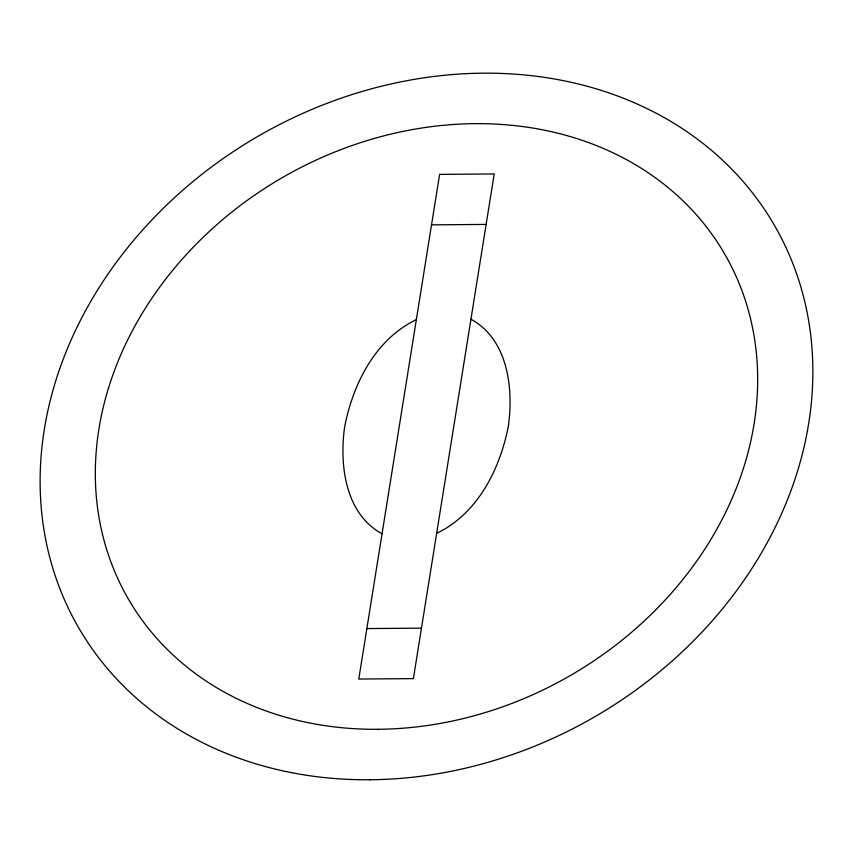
<?xml version="1.0" encoding="UTF-8"?>
<svg xmlns="http://www.w3.org/2000/svg" width="853" height="853" viewBox="0 0 853 853"><rect width="100%" height="100%" fill="white"/><g stroke="black" fill="none" stroke-linecap="round" stroke-linejoin="round"><path stroke-width="1.28" d="M416.349 319.662C375.245 339.281 352.854 384.17 344.591 427.161C339.366 465.013 345.124 513.634 382.048 533.786M436.651 533.338C477.755 513.719 500.146 468.83 508.409 425.839C513.634 387.987 507.876 339.366 470.952 319.214M431.533 224.861L486.135 224.414M366.865 628.586L421.467 628.139M439.615 174.385L358.782 679.052L413.385 678.615L494.218 173.948L439.615 174.385M377.996 729.294A344.473 287.61 -30 0 0 734.486 272.8A344.473 287.61 -30 0 0 167.017 277.406A344.473 287.61 -30 0 0 377.996 729.294M369.914 779.759A401.891 335.549 -30 0 0 785.816 247.178A401.891 335.549 -30 0 0 123.77 252.552A401.891 335.549 -30 0 0 369.914 779.759"/></g></svg>
